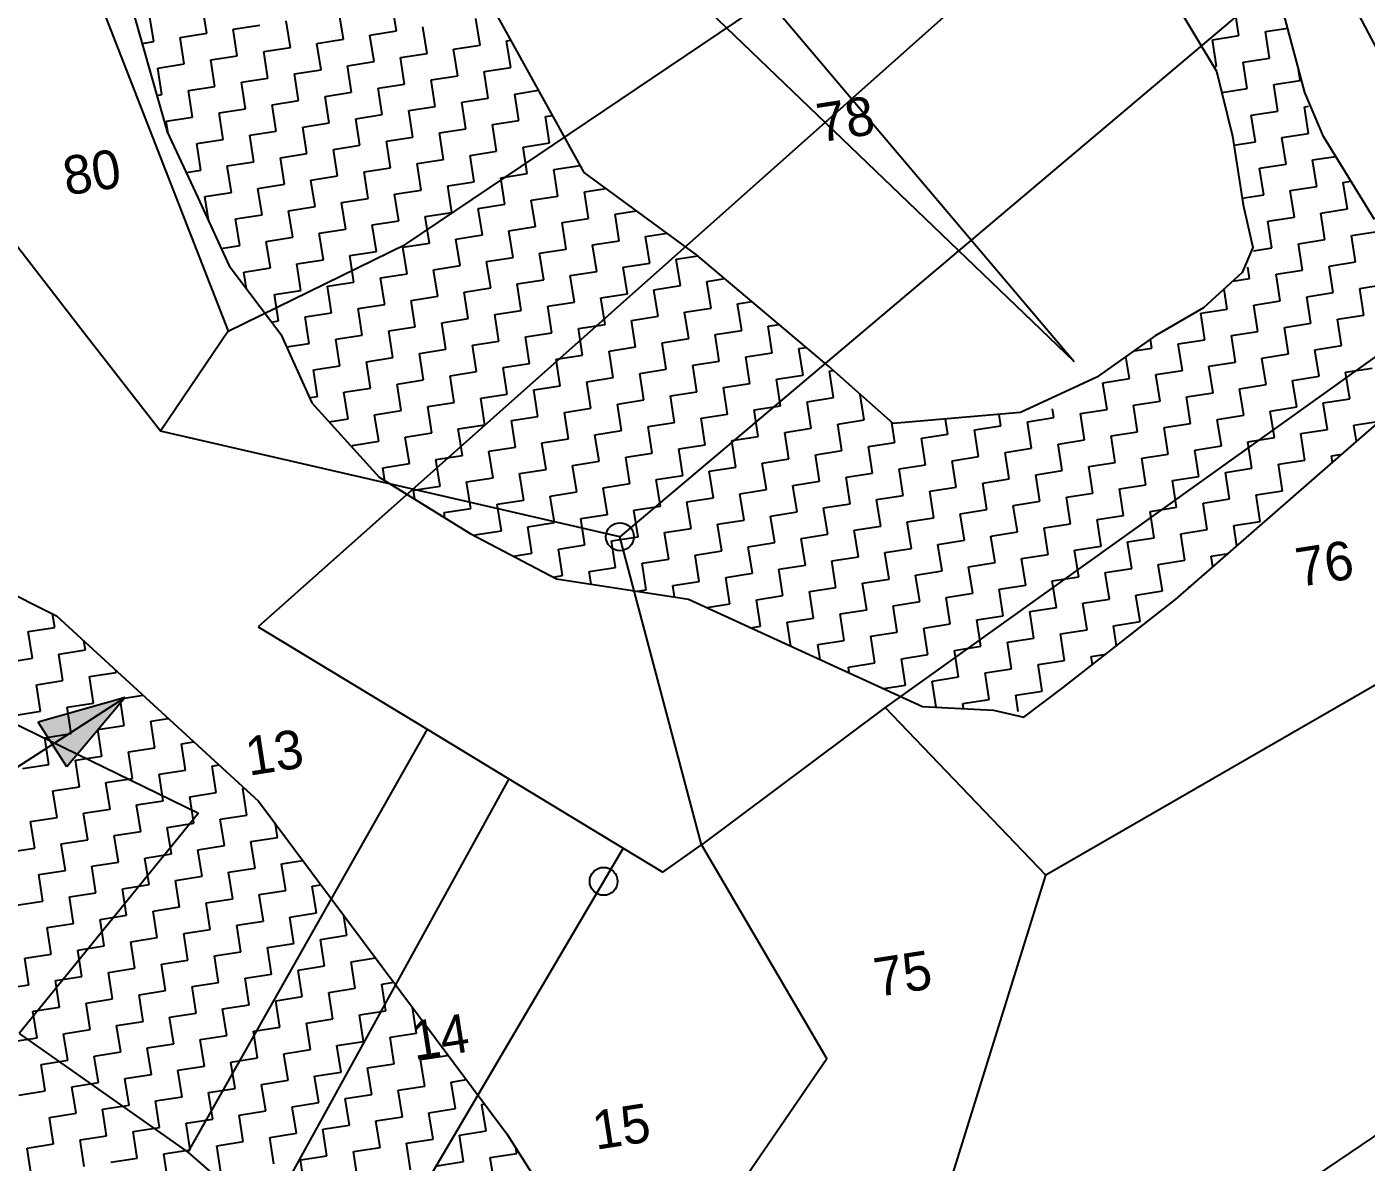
# Model space of a CAD drawing. Header units: metres. Extents: x 288492 to 290465, y 1999120 to 2001541.
# Drawn here: x 289043.3 to 289290.9, y 2000028.3 to 2000238.1 of the extents above; entities that cross this region are included whole.
import ezdxf
from ezdxf.enums import TextEntityAlignment as Align

# ---------------------------------------------------------------- set-up
doc = ezdxf.new("R2010")
doc.units = ezdxf.units.M
doc.header["$MEASUREMENT"] = 0
for name, color, linetype in [('POLY_HATCH', 12, 'Continuous'), ('POLY_PARCEL', 6, 'Continuous'), ('TEXT_PARCEL', 7, 'Continuous')]:
    doc.layers.add(name, color=color, linetype=linetype)
doc.styles.add('TEXT_MAP', font='KRDEV050.TTF')

# ---------------------------------------------------------------- blocks, each defined once
blk = doc.blocks.new('25')
h = blk.add_hatch(color=256)
h.paths.add_polyline_path([(289040.6, 2000080.95), (289043.31, 2000076.7), (289054.47, 2000089.83)])
h.paths.add_polyline_path([(289054.47, 2000089.83), (289037.88, 2000085.19), (289040.6, 2000080.95)])
for points in [[(289054.47, 2000089.83), (288970.88, 2000036.32)], [(289054.47, 2000089.83), (289037.88, 2000085.19)], [(289054.47, 2000089.83), (289043.31, 2000076.7)], [(289043.31, 2000076.7), (289037.88, 2000085.19)]]:
    blk.add_lwpolyline(points)
for centre in [(289148.9, 2000120.1), (289145.55, 2000054.47)]:
    blk.add_circle(centre, 2.66)
at = {"layer": 'POLY_HATCH', "linetype": 'Continuous'}
for p, q in [((289070.52, 2000216.31), (289069.75, 2000221.37)), ((289096.57, 2000215.09), (289095.8, 2000220.14)), ((289106.68, 2000216.62), (289105.91, 2000221.68)), ((289267.26, 2000215.11), (289266.5, 2000220.17)), ((289060.41, 2000214.78), (289059.64, 2000219.83)), ((289075.57, 2000217.08), (289080.63, 2000217.84)), ((289086.45, 2000213.55), (289085.69, 2000218.61)), ((289122.62, 2000213.87), (289121.85, 2000218.92)), ((289065.46, 2000215.54), (289070.52, 2000216.31)), ((289066.23, 2000210.49), (289065.46, 2000215.54)), ((289076.34, 2000212.02), (289075.57, 2000217.08)), ((289091.51, 2000214.32), (289096.57, 2000215.09)), ((289101.62, 2000215.86), (289106.68, 2000216.62)), ((289102.39, 2000210.8), (289101.62, 2000215.86)), ((289112.5, 2000212.33), (289111.74, 2000217.39)), ((289262.21, 2000214.35), (289267.26, 2000215.11)), ((289272.32, 2000215.88), (289276.56, 2000216.52)), ((289273.09, 2000210.82), (289272.32, 2000215.88)), ((289058.21, 2000214.44), (289060.41, 2000214.78)), ((289081.4, 2000212.79), (289086.45, 2000213.55)), ((289082.16, 2000207.73), (289081.4, 2000212.79)), ((289092.28, 2000209.26), (289091.51, 2000214.32)), ((289117.56, 2000213.1), (289122.62, 2000213.87)), ((289118.33, 2000208.04), (289117.56, 2000213.1)), ((289127.67, 2000214.63), (289128.49, 2000214.76)), ((289128.44, 2000209.58), (289127.67, 2000214.63)), ((289262.97, 2000209.29), (289262.21, 2000214.35)), ((289061.17, 2000209.72), (289066.23, 2000210.49)), ((289071.28, 2000211.25), (289076.34, 2000212.02)), ((289072.05, 2000206.2), (289071.28, 2000211.25)), ((289097.33, 2000210.03), (289102.39, 2000210.8)), ((289098.1, 2000204.98), (289097.33, 2000210.03)), ((289107.45, 2000211.57), (289112.5, 2000212.33)), ((289108.21, 2000206.51), (289107.45, 2000211.57)), ((289268.03, 2000210.06), (289273.09, 2000210.82)), ((289268.8, 2000205), (289268.03, 2000210.06)), ((289061.94, 2000204.66), (289061.17, 2000209.72)), ((289077.11, 2000206.96), (289082.16, 2000207.73)), ((289087.22, 2000208.5), (289092.28, 2000209.26)), ((289087.99, 2000203.44), (289087.22, 2000208.5)), ((289113.27, 2000207.28), (289118.33, 2000208.04)), ((289114.04, 2000202.22), (289113.27, 2000207.28)), ((289123.38, 2000208.81), (289128.44, 2000209.58)), ((289124.15, 2000203.75), (289123.38, 2000208.81)), ((289262.46, 2000209.21), (289262.97, 2000209.29)), ((289278.91, 2000206.53), (289278.53, 2000209.05)), ((289067, 2000205.43), (289072.05, 2000206.2)), ((289067.76, 2000200.37), (289067, 2000205.43)), ((289077.88, 2000201.91), (289077.11, 2000206.96)), ((289093.04, 2000204.21), (289098.1, 2000204.98)), ((289103.16, 2000205.74), (289108.21, 2000206.51)), ((289103.92, 2000200.69), (289103.16, 2000205.74)), ((289129.21, 2000204.52), (289133.73, 2000205.21)), ((289263.96, 2000204.27), (289268.8, 2000205)), ((289273.85, 2000205.77), (289278.91, 2000206.53)), ((289274.62, 2000200.71), (289273.85, 2000205.77)), ((289060.98, 2000204.52), (289061.94, 2000204.66)), ((289082.93, 2000202.67), (289087.99, 2000203.44)), ((289083.7, 2000197.62), (289082.93, 2000202.67)), ((289093.81, 2000199.15), (289093.04, 2000204.21)), ((289108.98, 2000201.45), (289114.04, 2000202.22)), ((289119.09, 2000202.99), (289124.15, 2000203.75)), ((289119.86, 2000197.93), (289119.09, 2000202.99)), ((289129.97, 2000199.46), (289129.21, 2000204.52)), ((289062.71, 2000199.61), (289067.76, 2000200.37)), ((289063.07, 2000197.23), (289062.71, 2000199.61)), ((289072.82, 2000201.14), (289077.88, 2000201.91)), ((289073.59, 2000196.08), (289072.82, 2000201.14)), ((289098.87, 2000199.92), (289103.92, 2000200.69)), ((289099.63, 2000194.86), (289098.87, 2000199.92)), ((289109.75, 2000196.4), (289108.98, 2000201.45)), ((289135.03, 2000200.23), (289136.36, 2000200.43)), ((289135.8, 2000195.17), (289135.03, 2000200.23)), ((289269.56, 2000199.94), (289274.62, 2000200.71)), ((289270.33, 2000194.89), (289269.56, 2000199.94)), ((289279.68, 2000201.48), (289280.49, 2000201.6)), ((289280.44, 2000196.42), (289279.68, 2000201.48)), ((289078.64, 2000196.85), (289083.7, 2000197.62)), ((289088.75, 2000198.39), (289093.81, 2000199.15)), ((289089.52, 2000193.33), (289088.75, 2000198.39)), ((289114.8, 2000197.16), (289119.86, 2000197.93)), ((289115.57, 2000192.11), (289114.8, 2000197.16)), ((289124.92, 2000198.7), (289129.97, 2000199.46)), ((289125.68, 2000193.64), (289124.92, 2000198.7)), ((289068.53, 2000195.32), (289073.59, 2000196.08)), ((289069.3, 2000190.26), (289068.53, 2000195.32)), ((289079.41, 2000191.8), (289078.64, 2000196.85)), ((289094.58, 2000194.1), (289099.63, 2000194.86)), ((289104.69, 2000195.63), (289109.75, 2000196.4)), ((289105.46, 2000190.57), (289104.69, 2000195.63)), ((289130.74, 2000194.41), (289135.8, 2000195.17)), ((289266.23, 2000194.27), (289270.33, 2000194.89)), ((289275.39, 2000195.65), (289280.44, 2000196.42)), ((289276.15, 2000190.6), (289275.39, 2000195.65)), ((289084.47, 2000192.56), (289089.52, 2000193.33)), ((289085.23, 2000187.51), (289084.47, 2000192.56)), ((289095.35, 2000189.04), (289094.58, 2000194.1)), ((289110.51, 2000191.34), (289115.57, 2000192.11)), ((289120.63, 2000192.87), (289125.68, 2000193.64)), ((289121.39, 2000187.82), (289120.63, 2000192.87)), ((289131.51, 2000189.35), (289130.74, 2000194.41)), ((289281.21, 2000191.37), (289285.61, 2000192.03)), ((289066.5, 2000189.84), (289069.3, 2000190.26)), ((289074.35, 2000191.03), (289079.41, 2000191.8)), ((289075.12, 2000185.97), (289074.35, 2000191.03)), ((289100.4, 2000189.81), (289105.46, 2000190.57)), ((289101.17, 2000184.75), (289100.4, 2000189.81)), ((289111.28, 2000186.28), (289110.51, 2000191.34)), ((289136.56, 2000190.12), (289141.6, 2000190.88)), ((289137.33, 2000185.06), (289136.56, 2000190.12)), ((289271.1, 2000189.83), (289276.15, 2000190.6)), ((289271.86, 2000184.78), (289271.1, 2000189.83)), ((289281.98, 2000186.31), (289281.21, 2000191.37)), ((289080.18, 2000186.74), (289085.23, 2000187.51)), ((289090.29, 2000188.27), (289095.35, 2000189.04)), ((289091.06, 2000183.22), (289090.29, 2000188.27)), ((289116.34, 2000187.05), (289121.39, 2000187.82)), ((289117.1, 2000181.99), (289116.34, 2000187.05)), ((289126.45, 2000188.58), (289131.51, 2000189.35)), ((289127.22, 2000183.53), (289126.45, 2000188.58)), ((289287.03, 2000187.08), (289288.5, 2000187.3)), ((289287.8, 2000182.02), (289287.03, 2000187.08)), ((289070.06, 2000185.2), (289075.12, 2000185.97)), ((289070.78, 2000180.48), (289070.06, 2000185.2)), ((289080.94, 2000181.68), (289080.18, 2000186.74)), ((289096.11, 2000183.98), (289101.17, 2000184.75)), ((289106.22, 2000185.52), (289111.28, 2000186.28)), ((289106.99, 2000180.46), (289106.22, 2000185.52)), ((289132.27, 2000184.29), (289137.33, 2000185.06)), ((289133.04, 2000179.24), (289132.27, 2000184.29)), ((289142.39, 2000185.83), (289146.5, 2000186.45)), ((289143.15, 2000180.77), (289142.39, 2000185.83)), ((289267.76, 2000184.15), (289271.86, 2000184.78)), ((289276.92, 2000185.54), (289281.98, 2000186.31)), ((289277.69, 2000180.49), (289276.92, 2000185.54)), ((289086, 2000182.45), (289091.06, 2000183.22)), ((289086.77, 2000177.39), (289086, 2000182.45)), ((289096.88, 2000178.93), (289096.11, 2000183.98)), ((289112.05, 2000181.23), (289117.1, 2000181.99)), ((289122.16, 2000182.76), (289127.22, 2000183.53)), ((289122.93, 2000177.7), (289122.16, 2000182.76)), ((289148.21, 2000181.54), (289152.33, 2000182.16)), ((289282.74, 2000181.25), (289287.8, 2000182.02)), ((289075.89, 2000180.92), (289080.94, 2000181.68)), ((289076.65, 2000175.86), (289075.89, 2000180.92)), ((289101.94, 2000179.69), (289106.99, 2000180.46)), ((289102.7, 2000174.64), (289101.94, 2000179.69)), ((289112.81, 2000176.17), (289112.05, 2000181.23)), ((289127.98, 2000178.47), (289133.04, 2000179.24)), ((289138.1, 2000180.01), (289143.15, 2000180.77)), ((289138.86, 2000174.95), (289138.1, 2000180.01)), ((289148.98, 2000176.48), (289148.21, 2000181.54)), ((289272.63, 2000179.72), (289277.69, 2000180.49)), ((289273.4, 2000174.66), (289272.63, 2000179.72)), ((289283.51, 2000176.2), (289282.74, 2000181.25)), ((289081.71, 2000176.63), (289086.77, 2000177.39)), ((289082.48, 2000171.57), (289081.71, 2000176.63)), ((289091.82, 2000178.16), (289096.88, 2000178.93)), ((289092.59, 2000173.1), (289091.82, 2000178.16)), ((289117.87, 2000176.94), (289122.93, 2000177.7)), ((289118.64, 2000171.88), (289117.87, 2000176.94)), ((289128.75, 2000173.41), (289127.98, 2000178.47)), ((289154.03, 2000177.25), (289158.15, 2000177.87)), ((289154.8, 2000172.19), (289154.03, 2000177.25)), ((289288.57, 2000176.96), (289293.5, 2000177.71)), ((289289.33, 2000171.91), (289288.57, 2000176.96)), ((289073.11, 2000175.32), (289076.65, 2000175.86)), ((289097.65, 2000173.87), (289102.7, 2000174.64)), ((289107.76, 2000175.4), (289112.81, 2000176.17)), ((289108.53, 2000170.35), (289107.76, 2000175.4)), ((289133.81, 2000174.18), (289138.86, 2000174.95)), ((289134.57, 2000169.13), (289133.81, 2000174.18)), ((289143.92, 2000175.72), (289148.98, 2000176.48)), ((289144.69, 2000170.66), (289143.92, 2000175.72)), ((289269.88, 2000174.13), (289273.4, 2000174.66)), ((289278.45, 2000175.43), (289283.51, 2000176.2)), ((289279.22, 2000170.37), (289278.45, 2000175.43)), ((289077.42, 2000170.8), (289082.48, 2000171.57)), ((289087.53, 2000172.34), (289092.59, 2000173.1)), ((289088.3, 2000167.28), (289087.53, 2000172.34)), ((289098.41, 2000168.81), (289097.65, 2000173.87)), ((289113.58, 2000171.11), (289118.64, 2000171.88)), ((289123.69, 2000172.65), (289128.75, 2000173.41)), ((289124.46, 2000167.59), (289123.69, 2000172.65)), ((289149.74, 2000171.43), (289154.8, 2000172.19)), ((289159.86, 2000172.96), (289163.95, 2000173.58)), ((289160.62, 2000167.9), (289159.86, 2000172.96)), ((289284.28, 2000171.14), (289289.33, 2000171.91)), ((289077.91, 2000167.6), (289077.42, 2000170.8)), ((289103.47, 2000169.58), (289108.53, 2000170.35)), ((289104.24, 2000164.52), (289103.47, 2000169.58)), ((289114.35, 2000166.06), (289113.58, 2000171.11)), ((289129.52, 2000168.36), (289134.57, 2000169.13)), ((289139.63, 2000169.89), (289144.69, 2000170.66)), ((289140.4, 2000164.84), (289139.63, 2000169.89)), ((289150.51, 2000166.37), (289149.74, 2000171.43)), ((289165.68, 2000168.67), (289169.1, 2000169.19)), ((289269.11, 2000168.84), (289268.78, 2000170.99)), ((289274.17, 2000169.61), (289279.22, 2000170.37)), ((289274.93, 2000164.55), (289274.17, 2000169.61)), ((289285.04, 2000166.08), (289284.28, 2000171.14)), ((289083.24, 2000166.51), (289088.3, 2000167.28)), ((289084.01, 2000161.46), (289083.24, 2000166.51)), ((289093.36, 2000168.05), (289098.41, 2000168.81)), ((289094.12, 2000162.99), (289093.36, 2000168.05)), ((289119.41, 2000166.82), (289124.46, 2000167.59)), ((289120.17, 2000161.77), (289119.41, 2000166.82)), ((289130.28, 2000163.3), (289129.52, 2000168.36)), ((289155.57, 2000167.14), (289160.62, 2000167.9)), ((289156.33, 2000162.08), (289155.57, 2000167.14)), ((289166.45, 2000163.61), (289165.68, 2000168.67)), ((289264.82, 2000163.02), (289264.24, 2000166.85)), ((289265.88, 2000168.35), (289269.11, 2000168.84)), ((289290.1, 2000166.85), (289295.16, 2000167.62)), ((289290.87, 2000161.79), (289290.1, 2000166.85)), ((289099.18, 2000163.76), (289104.24, 2000164.52)), ((289109.29, 2000165.29), (289114.35, 2000166.06)), ((289110.06, 2000160.23), (289109.29, 2000165.29)), ((289135.34, 2000164.07), (289140.4, 2000164.84)), ((289136.11, 2000159.01), (289135.34, 2000164.07)), ((289145.45, 2000165.6), (289150.51, 2000166.37)), ((289146.22, 2000160.55), (289145.45, 2000165.6)), ((289171.5, 2000164.38), (289174.25, 2000164.8)), ((289172.27, 2000159.32), (289171.5, 2000164.38)), ((289269.88, 2000163.78), (289274.93, 2000164.55)), ((289279.99, 2000165.32), (289285.04, 2000166.08)), ((289280.76, 2000160.26), (289279.99, 2000165.32)), ((289082.68, 2000161.25), (289084.01, 2000161.46)), ((289089.07, 2000162.22), (289094.12, 2000162.99)), ((289089.83, 2000157.17), (289089.07, 2000162.22)), ((289099.95, 2000158.7), (289099.18, 2000163.76)), ((289115.12, 2000161), (289120.17, 2000161.77)), ((289125.23, 2000162.54), (289130.28, 2000163.3)), ((289126, 2000157.48), (289125.23, 2000162.54)), ((289151.28, 2000161.31), (289156.33, 2000162.08)), ((289152.04, 2000156.26), (289151.28, 2000161.31)), ((289161.39, 2000162.85), (289166.45, 2000163.61)), ((289162.16, 2000157.79), (289161.39, 2000162.85)), ((289259.76, 2000162.25), (289264.82, 2000163.02)), ((289260.53, 2000157.19), (289259.76, 2000162.25)), ((289270.64, 2000158.73), (289269.88, 2000163.78)), ((289285.81, 2000161.03), (289290.87, 2000161.79)), ((289105, 2000159.47), (289110.06, 2000160.23)), ((289105.77, 2000154.41), (289105, 2000159.47)), ((289115.88, 2000155.95), (289115.12, 2000161)), ((289131.05, 2000158.25), (289136.11, 2000159.01)), ((289141.16, 2000159.78), (289146.22, 2000160.55)), ((289141.93, 2000154.72), (289141.16, 2000159.78)), ((289167.21, 2000158.56), (289172.27, 2000159.32)), ((289177.33, 2000160.09), (289179.41, 2000160.41)), ((289178.09, 2000155.03), (289177.33, 2000160.09)), ((289275.7, 2000159.49), (289280.76, 2000160.26)), ((289276.47, 2000154.44), (289275.7, 2000159.49)), ((289286.58, 2000155.97), (289285.81, 2000161.03)), ((289085.51, 2000156.51), (289089.83, 2000157.17)), ((289094.89, 2000157.93), (289099.95, 2000158.7)), ((289095.66, 2000152.88), (289094.89, 2000157.93)), ((289120.94, 2000156.71), (289126, 2000157.48)), ((289121.71, 2000151.66), (289120.94, 2000156.71)), ((289131.82, 2000153.19), (289131.05, 2000158.25)), ((289146.99, 2000155.49), (289152.04, 2000156.26)), ((289157.1, 2000157.02), (289162.16, 2000157.79)), ((289157.87, 2000151.97), (289157.1, 2000157.02)), ((289167.98, 2000153.5), (289167.21, 2000158.56)), ((289250.42, 2000155.66), (289250.16, 2000157.34)), ((289255.47, 2000156.43), (289260.53, 2000157.19)), ((289256.24, 2000151.37), (289255.47, 2000156.43)), ((289265.59, 2000157.96), (289270.64, 2000158.73)), ((289266.35, 2000152.9), (289265.59, 2000157.96)), ((289100.71, 2000153.64), (289105.77, 2000154.41)), ((289101.48, 2000148.59), (289100.71, 2000153.64)), ((289110.83, 2000155.18), (289115.88, 2000155.95)), ((289111.59, 2000150.12), (289110.83, 2000155.18)), ((289136.88, 2000153.96), (289141.93, 2000154.72)), ((289137.64, 2000148.9), (289136.88, 2000153.96)), ((289147.75, 2000150.43), (289146.99, 2000155.49)), ((289173.04, 2000154.27), (289178.09, 2000155.03)), ((289173.8, 2000149.21), (289173.04, 2000154.27)), ((289183.15, 2000155.8), (289184.56, 2000156.02)), ((289183.92, 2000150.75), (289183.15, 2000155.8)), ((289246.13, 2000149.84), (289245.49, 2000154.04)), ((289247.06, 2000155.15), (289250.42, 2000155.66)), ((289271.41, 2000153.67), (289276.47, 2000154.44)), ((289272.18, 2000148.61), (289271.41, 2000153.67)), ((289281.52, 2000155.2), (289286.58, 2000155.97)), ((289282.29, 2000150.15), (289281.52, 2000155.2)), ((289090.6, 2000152.11), (289095.66, 2000152.88)), ((289091.37, 2000147.05), (289090.6, 2000152.11)), ((289116.65, 2000150.89), (289121.71, 2000151.66)), ((289126.76, 2000152.42), (289131.82, 2000153.19)), ((289127.53, 2000147.37), (289126.76, 2000152.42)), ((289152.81, 2000151.2), (289157.87, 2000151.97)), ((289153.58, 2000146.14), (289152.81, 2000151.2)), ((289162.92, 2000152.73), (289167.98, 2000153.5)), ((289163.69, 2000147.68), (289162.92, 2000152.73)), ((289188.97, 2000151.51), (289189.67, 2000151.62)), ((289189.74, 2000146.46), (289188.97, 2000151.51)), ((289251.18, 2000150.6), (289256.24, 2000151.37)), ((289261.3, 2000152.14), (289266.35, 2000152.9)), ((289262.06, 2000147.08), (289261.3, 2000152.14)), ((289287.35, 2000150.91), (289292.4, 2000151.68)), ((289096.42, 2000147.82), (289101.48, 2000148.59)), ((289106.54, 2000149.35), (289111.59, 2000150.12)), ((289107.3, 2000144.3), (289106.54, 2000149.35)), ((289117.42, 2000145.83), (289116.65, 2000150.89)), ((289132.59, 2000148.13), (289137.64, 2000148.9)), ((289142.7, 2000149.67), (289147.75, 2000150.43)), ((289143.47, 2000144.61), (289142.7, 2000149.67)), ((289168.75, 2000148.44), (289173.8, 2000149.21)), ((289178.86, 2000149.98), (289183.92, 2000150.75)), ((289179.63, 2000144.92), (289178.86, 2000149.98)), ((289241.07, 2000149.07), (289246.13, 2000149.84)), ((289241.84, 2000144.01), (289241.07, 2000149.07)), ((289251.95, 2000145.55), (289251.18, 2000150.6)), ((289267.12, 2000147.85), (289272.18, 2000148.61)), ((289277.23, 2000149.38), (289282.29, 2000150.15)), ((289278, 2000144.32), (289277.23, 2000149.38)), ((289288.11, 2000145.86), (289287.35, 2000150.91)), ((289089.88, 2000146.83), (289091.37, 2000147.05)), ((289097.19, 2000142.76), (289096.42, 2000147.82)), ((289122.47, 2000146.6), (289127.53, 2000147.37)), ((289123.24, 2000141.54), (289122.47, 2000146.6)), ((289133.35, 2000143.08), (289132.59, 2000148.13)), ((289148.52, 2000145.38), (289153.58, 2000146.14)), ((289158.63, 2000146.91), (289163.69, 2000147.68)), ((289159.4, 2000141.85), (289158.63, 2000146.91)), ((289169.51, 2000143.39), (289168.75, 2000148.44)), ((289184.68, 2000145.69), (289189.74, 2000146.46)), ((289195.56, 2000142.17), (289194.83, 2000147.01)), ((289257.01, 2000146.31), (289262.06, 2000147.08)), ((289257.77, 2000141.26), (289257.01, 2000146.31)), ((289267.89, 2000142.79), (289267.12, 2000147.85)), ((289102.25, 2000143.53), (289107.3, 2000144.3)), ((289103.01, 2000138.48), (289102.25, 2000143.53)), ((289112.36, 2000145.07), (289117.42, 2000145.83)), ((289113.13, 2000140.01), (289112.36, 2000145.07)), ((289138.41, 2000143.84), (289143.47, 2000144.61)), ((289139.18, 2000138.79), (289138.41, 2000143.84)), ((289149.29, 2000140.32), (289148.52, 2000145.38)), ((289174.57, 2000144.16), (289179.63, 2000144.92)), ((289175.34, 2000139.1), (289174.57, 2000144.16)), ((289185.45, 2000140.63), (289184.68, 2000145.69)), ((289231.72, 2000142.48), (289231.47, 2000144.16)), ((289236.78, 2000143.25), (289241.84, 2000144.01)), ((289246.89, 2000144.78), (289251.95, 2000145.55)), ((289247.66, 2000139.72), (289246.89, 2000144.78)), ((289272.94, 2000143.56), (289278, 2000144.32)), ((289273.71, 2000138.5), (289272.94, 2000143.56)), ((289283.06, 2000145.09), (289288.11, 2000145.86)), ((289283.82, 2000140.03), (289283.06, 2000145.09)), ((289093.59, 2000142.22), (289097.19, 2000142.76)), ((289118.18, 2000140.78), (289123.24, 2000141.54)), ((289128.3, 2000142.31), (289133.35, 2000143.08)), ((289129.06, 2000137.25), (289128.3, 2000142.31)), ((289154.34, 2000141.09), (289159.4, 2000141.85)), ((289155.11, 2000136.03), (289154.34, 2000141.09)), ((289164.46, 2000142.62), (289169.51, 2000143.39)), ((289165.22, 2000137.56), (289164.46, 2000142.62)), ((289190.51, 2000141.4), (289195.56, 2000142.17)), ((289191.27, 2000136.34), (289190.51, 2000141.4)), ((289201.39, 2000137.88), (289200.81, 2000141.66)), ((289211.5, 2000139.41), (289211.06, 2000142.28)), ((289216.56, 2000140.18), (289221.61, 2000140.94)), ((289221.61, 2000140.94), (289221.28, 2000143.12)), ((289226.67, 2000141.71), (289231.72, 2000142.48)), ((289227.44, 2000136.65), (289226.67, 2000141.71)), ((289237.55, 2000138.19), (289236.78, 2000143.25)), ((289252.72, 2000140.49), (289257.77, 2000141.26)), ((289262.83, 2000142.02), (289267.89, 2000142.79)), ((289263.6, 2000136.97), (289262.83, 2000142.02)), ((289288.88, 2000140.8), (289293.81, 2000141.55)), ((289097.96, 2000137.71), (289103.01, 2000138.48)), ((289108.07, 2000139.24), (289113.13, 2000140.01)), ((289108.84, 2000134.19), (289108.07, 2000139.24)), ((289118.95, 2000135.72), (289118.18, 2000140.78)), ((289134.12, 2000138.02), (289139.18, 2000138.79)), ((289144.23, 2000139.55), (289149.29, 2000140.32)), ((289145, 2000134.5), (289144.23, 2000139.55)), ((289170.28, 2000138.33), (289175.34, 2000139.1)), ((289171.05, 2000133.28), (289170.28, 2000138.33)), ((289180.39, 2000139.87), (289185.45, 2000140.63)), ((289181.16, 2000134.81), (289180.39, 2000139.87)), ((289206.44, 2000138.64), (289211.5, 2000139.41)), ((289207.21, 2000133.59), (289206.44, 2000138.64)), ((289217.32, 2000135.12), (289216.56, 2000140.18)), ((289242.6, 2000138.96), (289247.66, 2000139.72)), ((289243.37, 2000133.9), (289242.6, 2000138.96)), ((289253.48, 2000135.43), (289252.72, 2000140.49)), ((289268.65, 2000137.73), (289273.71, 2000138.5)), ((289278.77, 2000139.27), (289283.82, 2000140.03)), ((289279.53, 2000134.21), (289278.77, 2000139.27)), ((289289.35, 2000137.69), (289288.88, 2000140.8)), ((289098.02, 2000137.27), (289097.96, 2000137.71)), ((289124.01, 2000136.49), (289129.06, 2000137.25)), ((289124.77, 2000131.43), (289124.01, 2000136.49)), ((289134.89, 2000132.96), (289134.12, 2000138.02)), ((289150.06, 2000135.26), (289155.11, 2000136.03)), ((289160.17, 2000136.8), (289165.22, 2000137.56)), ((289160.94, 2000131.74), (289160.17, 2000136.8)), ((289186.22, 2000135.58), (289191.27, 2000136.34)), ((289196.33, 2000137.11), (289201.39, 2000137.88)), ((289197.1, 2000132.05), (289196.33, 2000137.11)), ((289222.38, 2000135.89), (289227.44, 2000136.65)), ((289223.15, 2000130.83), (289222.38, 2000135.89)), ((289232.49, 2000137.42), (289237.55, 2000138.19)), ((289233.26, 2000132.37), (289232.49, 2000137.42)), ((289258.54, 2000136.2), (289263.6, 2000136.97)), ((289259.31, 2000131.14), (289258.54, 2000136.2)), ((289269.42, 2000132.68), (289268.65, 2000137.73)), ((289103.78, 2000133.42), (289108.84, 2000134.19)), ((289104.16, 2000130.95), (289103.78, 2000133.42)), ((289113.89, 2000134.95), (289118.95, 2000135.72)), ((289114.66, 2000129.9), (289113.89, 2000134.95)), ((289139.94, 2000133.73), (289145, 2000134.5)), ((289140.71, 2000128.67), (289139.94, 2000133.73)), ((289150.82, 2000130.21), (289150.06, 2000135.26)), ((289165.99, 2000132.51), (289171.05, 2000133.28)), ((289176.1, 2000134.04), (289181.16, 2000134.81)), ((289176.87, 2000128.99), (289176.1, 2000134.04)), ((289186.98, 2000130.52), (289186.22, 2000135.58)), ((289202.15, 2000132.82), (289207.21, 2000133.59)), ((289212.27, 2000134.35), (289217.32, 2000135.12)), ((289213.03, 2000129.3), (289212.27, 2000134.35)), ((289238.32, 2000133.13), (289243.37, 2000133.9)), ((289248.43, 2000134.67), (289253.48, 2000135.43)), ((289249.19, 2000129.61), (289248.43, 2000134.67)), ((289274.48, 2000133.44), (289279.53, 2000134.21)), ((289275.24, 2000128.39), (289274.48, 2000133.44)), ((289284.59, 2000134.98), (289286.57, 2000135.28)), ((289284.78, 2000133.73), (289284.59, 2000134.98)), ((289119.72, 2000130.66), (289124.77, 2000131.43)), ((289129.83, 2000132.2), (289134.89, 2000132.96)), ((289130.6, 2000127.14), (289129.83, 2000132.2)), ((289155.88, 2000130.97), (289160.94, 2000131.74)), ((289156.65, 2000125.92), (289155.88, 2000130.97)), ((289166.76, 2000127.45), (289165.99, 2000132.51)), ((289192.04, 2000131.29), (289197.1, 2000132.05)), ((289192.81, 2000126.23), (289192.04, 2000131.29)), ((289202.92, 2000127.76), (289202.15, 2000132.82)), ((289218.09, 2000130.06), (289223.15, 2000130.83)), ((289228.2, 2000131.6), (289233.26, 2000132.37)), ((289228.97, 2000126.54), (289228.2, 2000131.6)), ((289239.08, 2000128.08), (289238.32, 2000133.13)), ((289254.25, 2000130.38), (289259.31, 2000131.14)), ((289264.36, 2000131.91), (289269.42, 2000132.68)), ((289265.13, 2000126.85), (289264.36, 2000131.91)), ((289109.6, 2000129.13), (289114.66, 2000129.9)), ((289109.87, 2000127.39), (289109.6, 2000129.13)), ((289120.48, 2000125.61), (289119.72, 2000130.66)), ((289135.65, 2000127.91), (289140.71, 2000128.67)), ((289145.77, 2000129.44), (289150.82, 2000130.21)), ((289146.53, 2000124.38), (289145.77, 2000129.44)), ((289171.81, 2000128.22), (289176.87, 2000128.99)), ((289172.58, 2000123.16), (289171.81, 2000128.22)), ((289181.93, 2000129.75), (289186.98, 2000130.52)), ((289182.69, 2000124.7), (289181.93, 2000129.75)), ((289207.98, 2000128.53), (289213.03, 2000129.3)), ((289208.74, 2000123.47), (289207.98, 2000128.53)), ((289218.86, 2000125.01), (289218.09, 2000130.06)), ((289244.14, 2000128.84), (289249.19, 2000129.61)), ((289244.91, 2000123.79), (289244.14, 2000128.84)), ((289255.02, 2000125.32), (289254.25, 2000130.38)), ((289270.19, 2000127.62), (289275.24, 2000128.39)), ((289115.43, 2000124.84), (289120.48, 2000125.61)), ((289125.54, 2000126.37), (289130.6, 2000127.14)), ((289126.31, 2000121.32), (289125.54, 2000126.37)), ((289136.42, 2000122.85), (289135.65, 2000127.91)), ((289151.59, 2000125.15), (289156.65, 2000125.92)), ((289161.7, 2000126.69), (289166.76, 2000127.45)), ((289162.47, 2000121.63), (289161.7, 2000126.69)), ((289187.75, 2000125.46), (289192.81, 2000126.23)), ((289197.86, 2000127), (289202.92, 2000127.76)), ((289198.63, 2000121.94), (289197.86, 2000127)), ((289223.91, 2000125.78), (289228.97, 2000126.54)), ((289224.68, 2000120.72), (289223.91, 2000125.78)), ((289234.03, 2000127.31), (289239.08, 2000128.08)), ((289234.79, 2000122.25), (289234.03, 2000127.31)), ((289260.07, 2000126.09), (289265.13, 2000126.85)), ((289260.84, 2000121.03), (289260.07, 2000126.09)), ((289270.95, 2000122.56), (289270.19, 2000127.62)), ((289115.58, 2000123.82), (289115.43, 2000124.84)), ((289141.48, 2000123.62), (289146.53, 2000124.38)), ((289142.24, 2000118.56), (289141.48, 2000123.62)), ((289152.36, 2000120.1), (289151.59, 2000125.15)), ((289167.53, 2000122.4), (289172.58, 2000123.16)), ((289177.64, 2000123.93), (289182.69, 2000124.7)), ((289178.41, 2000118.87), (289177.64, 2000123.93)), ((289188.52, 2000120.41), (289187.75, 2000125.46)), ((289203.69, 2000122.71), (289208.74, 2000123.47)), ((289213.8, 2000124.24), (289218.86, 2000125.01)), ((289214.57, 2000119.18), (289213.8, 2000124.24)), ((289239.85, 2000123.02), (289244.91, 2000123.79)), ((289240.62, 2000117.96), (289239.85, 2000123.02)), ((289249.96, 2000124.55), (289255.02, 2000125.32)), ((289250.73, 2000119.5), (289249.96, 2000124.55)), ((289121.25, 2000120.55), (289126.31, 2000121.32)), ((289121.28, 2000120.35), (289121.25, 2000120.55)), ((289131.36, 2000122.08), (289136.42, 2000122.85)), ((289132.13, 2000117.03), (289131.36, 2000122.08)), ((289157.41, 2000120.86), (289162.47, 2000121.63)), ((289158.18, 2000115.81), (289157.41, 2000120.86)), ((289168.29, 2000117.34), (289167.53, 2000122.4)), ((289193.57, 2000121.17), (289198.63, 2000121.94)), ((289194.34, 2000116.12), (289193.57, 2000121.17)), ((289204.45, 2000117.65), (289203.69, 2000122.71)), ((289219.62, 2000119.95), (289224.68, 2000120.72)), ((289229.74, 2000121.49), (289234.79, 2000122.25)), ((289230.5, 2000116.43), (289229.74, 2000121.49)), ((289255.79, 2000120.26), (289260.84, 2000121.03)), ((289265.9, 2000121.8), (289270.95, 2000122.56)), ((289266.49, 2000117.88), (289265.9, 2000121.8)), ((289137.19, 2000117.79), (289142.24, 2000118.56)), ((289147.3, 2000119.33), (289152.36, 2000120.1)), ((289148.07, 2000114.27), (289147.3, 2000119.33)), ((289173.35, 2000118.11), (289178.41, 2000118.87)), ((289174.12, 2000113.05), (289173.35, 2000118.11)), ((289183.46, 2000119.64), (289188.52, 2000120.41)), ((289184.23, 2000114.58), (289183.46, 2000119.64)), ((289209.51, 2000118.42), (289214.57, 2000119.18)), ((289210.28, 2000113.36), (289209.51, 2000118.42)), ((289220.39, 2000114.9), (289219.62, 2000119.95)), ((289235.56, 2000117.2), (289240.62, 2000117.96)), ((289245.67, 2000118.73), (289250.73, 2000119.5)), ((289246.44, 2000113.67), (289245.67, 2000118.73)), ((289256.55, 2000115.21), (289255.79, 2000120.26)), ((289128.58, 2000116.49), (289132.13, 2000117.03)), ((289137.95, 2000112.74), (289137.19, 2000117.79)), ((289153.12, 2000115.04), (289158.18, 2000115.81)), ((289163.24, 2000116.57), (289168.29, 2000117.34)), ((289164, 2000111.52), (289163.24, 2000116.57)), ((289189.28, 2000115.35), (289194.34, 2000116.12)), ((289190.05, 2000110.29), (289189.28, 2000115.35)), ((289199.4, 2000116.88), (289204.45, 2000117.65)), ((289200.16, 2000111.83), (289199.4, 2000116.88)), ((289225.45, 2000115.66), (289230.5, 2000116.43)), ((289226.21, 2000110.61), (289225.45, 2000115.66)), ((289236.33, 2000112.14), (289235.56, 2000117.2)), ((289261.61, 2000115.97), (289264.86, 2000116.47)), ((289261.92, 2000113.92), (289261.61, 2000115.97)), ((289143.01, 2000113.5), (289148.07, 2000114.27)), ((289143.37, 2000111.11), (289143.01, 2000113.5)), ((289153.89, 2000109.98), (289153.12, 2000115.04)), ((289169.06, 2000112.28), (289174.12, 2000113.05)), ((289179.17, 2000113.82), (289184.23, 2000114.58)), ((289179.94, 2000108.76), (289179.17, 2000113.82)), ((289205.22, 2000112.59), (289210.28, 2000113.36)), ((289215.33, 2000114.13), (289220.39, 2000114.9)), ((289216.1, 2000109.07), (289215.33, 2000114.13)), ((289241.38, 2000112.91), (289246.44, 2000113.67)), ((289242.15, 2000107.85), (289241.38, 2000112.91)), ((289251.5, 2000114.44), (289256.55, 2000115.21)), ((289252.26, 2000109.38), (289251.5, 2000114.44)), ((289136.18, 2000112.47), (289137.95, 2000112.74)), ((289158.95, 2000110.75), (289164, 2000111.52)), ((289159.27, 2000108.59), (289158.95, 2000110.75)), ((289169.83, 2000107.23), (289169.06, 2000112.28)), ((289185, 2000109.53), (289190.05, 2000110.29)), ((289195.11, 2000111.06), (289200.16, 2000111.83)), ((289195.88, 2000106), (289195.11, 2000111.06)), ((289205.99, 2000107.54), (289205.22, 2000112.59)), ((289221.16, 2000109.84), (289226.21, 2000110.61)), ((289231.27, 2000111.37), (289236.33, 2000112.14)), ((289232.04, 2000106.32), (289231.27, 2000111.37)), ((289152.14, 2000109.72), (289153.89, 2000109.98)), ((289174.88, 2000107.99), (289179.94, 2000108.76)), ((289175.65, 2000102.94), (289174.88, 2000107.99)), ((289185.76, 2000104.47), (289185, 2000109.53)), ((289211.04, 2000108.31), (289216.1, 2000109.07)), ((289211.81, 2000103.25), (289211.04, 2000108.31)), ((289221.92, 2000104.78), (289221.16, 2000109.84)), ((289237.09, 2000107.08), (289242.15, 2000107.85)), ((289247.21, 2000108.62), (289252.26, 2000109.38)), ((289247.97, 2000103.56), (289247.21, 2000108.62)), ((289257.32, 2000110.15), (289257.63, 2000110.2)), ((289257.35, 2000109.95), (289257.32, 2000110.15)), ((289041.12, 2000103.22), (289040.72, 2000105.84)), ((289165.41, 2000106.56), (289169.83, 2000107.23)), ((289190.82, 2000105.24), (289195.88, 2000106)), ((289191.59, 2000100.18), (289190.82, 2000105.24)), ((289200.93, 2000106.77), (289205.99, 2000107.54)), ((289201.7, 2000101.72), (289200.93, 2000106.77)), ((289226.98, 2000105.55), (289232.04, 2000106.32)), ((289227.75, 2000100.49), (289226.98, 2000105.55)), ((289237.86, 2000102.03), (289237.09, 2000107.08)), ((289036.06, 2000102.46), (289041.12, 2000103.22)), ((289173.82, 2000102.66), (289175.65, 2000102.94)), ((289180.71, 2000103.7), (289185.76, 2000104.47)), ((289181.4, 2000099.15), (289180.71, 2000103.7)), ((289206.75, 2000102.48), (289211.81, 2000103.25)), ((289216.87, 2000104.02), (289221.92, 2000104.78)), ((289217.63, 2000098.96), (289216.87, 2000104.02)), ((289242.92, 2000102.79), (289247.97, 2000103.56)), ((289243.49, 2000098.98), (289242.92, 2000102.79)), ((289036.83, 2000097.4), (289036.06, 2000102.46)), ((289046.94, 2000098.93), (289046.68, 2000100.63)), ((289186.53, 2000099.41), (289191.59, 2000100.18)), ((289196.64, 2000100.95), (289201.7, 2000101.72)), ((289197.41, 2000095.89), (289196.64, 2000100.95)), ((289207.52, 2000097.43), (289206.75, 2000102.48)), ((289222.69, 2000099.73), (289227.75, 2000100.49)), ((289232.8, 2000101.26), (289237.86, 2000102.03)), ((289233.57, 2000096.2), (289232.8, 2000101.26)), ((289041.88, 2000098.17), (289046.94, 2000098.93)), ((289042.65, 2000093.11), (289041.88, 2000098.17)), ((289186.96, 2000096.57), (289186.53, 2000099.41)), ((289212.58, 2000098.19), (289217.63, 2000098.96)), ((289213.34, 2000093.14), (289212.58, 2000098.19)), ((289223.46, 2000094.67), (289222.69, 2000099.73)), ((289031.77, 2000096.63), (289036.83, 2000097.4)), ((289052.76, 2000094.64), (289052.7, 2000095.06)), ((289192.35, 2000095.12), (289197.41, 2000095.89)), ((289192.52, 2000093.99), (289192.35, 2000095.12)), ((289202.47, 2000096.66), (289207.52, 2000097.43)), ((289203.23, 2000091.6), (289202.47, 2000096.66)), ((289228.51, 2000095.44), (289233.57, 2000096.2)), ((289229.28, 2000090.38), (289228.51, 2000095.44)), ((289238.63, 2000096.97), (289241.45, 2000097.4)), ((289238.87, 2000095.39), (289238.63, 2000096.97)), ((289037.59, 2000092.34), (289042.65, 2000093.11)), ((289047.71, 2000093.88), (289052.76, 2000094.64)), ((289048.47, 2000088.82), (289047.71, 2000093.88)), ((289208.29, 2000092.37), (289213.34, 2000093.14)), ((289218.4, 2000093.9), (289223.46, 2000094.67)), ((289219.17, 2000088.85), (289218.4, 2000093.9)), ((289038.36, 2000087.29), (289037.59, 2000092.34)), ((289053.53, 2000089.59), (289057.89, 2000090.25)), ((289199.04, 2000090.97), (289203.23, 2000091.6)), ((289209.04, 2000087.4), (289208.29, 2000092.37)), ((289224.22, 2000089.61), (289229.28, 2000090.38)), ((289033.3, 2000086.52), (289038.36, 2000087.29)), ((289043.42, 2000088.05), (289048.47, 2000088.82)), ((289044.18, 2000083), (289043.42, 2000088.05)), ((289054.3, 2000084.53), (289053.53, 2000089.59)), ((289214.11, 2000088.08), (289219.17, 2000088.85)), ((289214.26, 2000087.11), (289214.11, 2000088.08)), ((289224.69, 2000086.54), (289224.22, 2000089.61)), ((289059.35, 2000085.3), (289062.69, 2000085.81)), ((289060.12, 2000080.24), (289059.35, 2000085.3)), ((289039.13, 2000082.23), (289044.18, 2000083)), ((289039.89, 2000077.17), (289039.13, 2000082.23)), ((289049.24, 2000083.76), (289054.3, 2000084.53)), ((289050.01, 2000078.71), (289049.24, 2000083.76)), ((289055.06, 2000079.48), (289060.12, 2000080.24)), ((289065.18, 2000081.01), (289067.5, 2000081.36)), ((289065.94, 2000075.95), (289065.18, 2000081.01)), ((289034.84, 2000076.41), (289039.89, 2000077.17)), ((289044.95, 2000077.94), (289050.01, 2000078.71)), ((289045.72, 2000072.89), (289044.95, 2000077.94)), ((289055.83, 2000074.42), (289055.06, 2000079.48)), ((289060.89, 2000075.19), (289065.94, 2000075.95)), ((289061.65, 2000070.13), (289060.89, 2000075.19)), ((289071, 2000076.72), (289072.3, 2000076.92)), ((289071.77, 2000071.66), (289071, 2000076.72)), ((289040.66, 2000072.12), (289045.72, 2000072.89)), ((289041.43, 2000067.06), (289040.66, 2000072.12)), ((289050.77, 2000073.65), (289055.83, 2000074.42)), ((289051.54, 2000068.6), (289050.77, 2000073.65)), ((289076.82, 2000072.43), (289077.1, 2000072.47)), ((289077.59, 2000067.37), (289076.82, 2000072.43)), ((289056.6, 2000069.36), (289061.65, 2000070.13)), ((289066.71, 2000070.9), (289071.77, 2000071.66)), ((289067.48, 2000065.84), (289066.71, 2000070.9)), ((289036.37, 2000066.29), (289041.43, 2000067.06)), ((289046.48, 2000067.83), (289051.54, 2000068.6)), ((289047.25, 2000062.77), (289046.48, 2000067.83)), ((289057.36, 2000064.31), (289056.6, 2000069.36)), ((289072.53, 2000066.61), (289077.59, 2000067.37)), ((289037.14, 2000061.24), (289036.37, 2000066.29)), ((289052.31, 2000063.54), (289057.36, 2000064.31)), ((289062.42, 2000065.07), (289067.48, 2000065.84)), ((289063.19, 2000060.02), (289062.42, 2000065.07)), ((289073.3, 2000061.55), (289072.53, 2000066.61)), ((289083.41, 2000063.08), (289083.03, 2000065.62)), ((289042.19, 2000062.01), (289047.25, 2000062.77)), ((289042.96, 2000056.95), (289042.19, 2000062.01)), ((289053.07, 2000058.48), (289052.31, 2000063.54)), ((289078.36, 2000062.32), (289083.41, 2000063.08)), ((289079.12, 2000057.26), (289078.36, 2000062.32)), ((289032.08, 2000060.47), (289037.14, 2000061.24)), ((289058.13, 2000059.25), (289063.19, 2000060.02)), ((289058.9, 2000054.19), (289058.13, 2000059.25)), ((289068.24, 2000060.78), (289073.3, 2000061.55)), ((289069.01, 2000055.73), (289068.24, 2000060.78)), ((289037.9, 2000056.18), (289042.96, 2000056.95)), ((289048.02, 2000057.72), (289053.07, 2000058.48)), ((289048.78, 2000052.66), (289048.02, 2000057.72)), ((289074.07, 2000056.49), (289079.12, 2000057.26)), ((289084.18, 2000058.03), (289088.21, 2000058.64)), ((289084.95, 2000052.97), (289084.18, 2000058.03)), ((289038.67, 2000051.13), (289037.9, 2000056.18)), ((289053.84, 2000053.43), (289058.9, 2000054.19)), ((289063.95, 2000054.96), (289069.01, 2000055.73)), ((289064.72, 2000049.9), (289063.95, 2000054.96)), ((289074.83, 2000051.44), (289074.07, 2000056.49)), ((289043.73, 2000051.89), (289048.78, 2000052.66)), ((289044.49, 2000046.84), (289043.73, 2000051.89)), ((289054.61, 2000048.37), (289053.84, 2000053.43)), ((289079.89, 2000052.2), (289084.95, 2000052.97)), ((289080.66, 2000047.15), (289079.89, 2000052.2)), ((289090, 2000053.74), (289091.66, 2000053.99)), ((289090.77, 2000048.68), (289090, 2000053.74)), ((289033.61, 2000050.36), (289038.67, 2000051.13)), ((289059.66, 2000049.14), (289064.72, 2000049.9)), ((289060.43, 2000044.08), (289059.66, 2000049.14)), ((289069.78, 2000050.67), (289074.83, 2000051.44)), ((289070.54, 2000045.61), (289069.78, 2000050.67)), ((289039.44, 2000046.07), (289044.49, 2000046.84)), ((289049.55, 2000047.6), (289054.61, 2000048.37)), ((289050.32, 2000042.55), (289049.55, 2000047.6)), ((289075.6, 2000046.38), (289080.66, 2000047.15)), ((289085.71, 2000047.91), (289090.77, 2000048.68)), ((289086.48, 2000042.86), (289085.71, 2000047.91)), ((289096.59, 2000044.39), (289096.03, 2000048.11)), ((289040.2, 2000041.01), (289039.44, 2000046.07)), ((289055.37, 2000043.31), (289060.43, 2000044.08)), ((289065.49, 2000044.85), (289070.54, 2000045.61)), ((289066.25, 2000039.79), (289065.49, 2000044.85)), ((289076.37, 2000041.32), (289075.6, 2000046.38)), ((289091.54, 2000043.63), (289096.59, 2000044.39)), ((289045.26, 2000041.78), (289050.32, 2000042.55)), ((289046.03, 2000036.72), (289045.26, 2000041.78)), ((289056.14, 2000038.26), (289055.37, 2000043.31)), ((289071.31, 2000040.56), (289076.37, 2000041.32)), ((289081.42, 2000042.09), (289086.48, 2000042.86)), ((289082.19, 2000037.04), (289081.42, 2000042.09)), ((289092.3, 2000038.57), (289091.54, 2000043.63)), ((289035.15, 2000040.25), (289040.2, 2000041.01)), ((289035.92, 2000035.19), (289035.15, 2000040.25)), ((289061.2, 2000039.02), (289066.25, 2000039.79)), ((289061.96, 2000033.97), (289061.2, 2000039.02)), ((289072.08, 2000035.5), (289071.31, 2000040.56)), ((289097.36, 2000039.34), (289102.02, 2000040.04)), ((289098.13, 2000034.28), (289097.36, 2000039.34)), ((289040.97, 2000035.96), (289046.03, 2000036.72)), ((289051.08, 2000037.49), (289056.14, 2000038.26)), ((289051.85, 2000032.43), (289051.08, 2000037.49)), ((289077.13, 2000036.27), (289082.19, 2000037.04)), ((289077.9, 2000031.21), (289077.13, 2000036.27)), ((289087.25, 2000037.8), (289092.3, 2000038.57)), ((289088.01, 2000032.75), (289087.25, 2000037.8)), ((289030.86, 2000034.42), (289035.92, 2000035.19)), ((289041.74, 2000030.9), (289040.97, 2000035.96)), ((289056.91, 2000033.2), (289061.96, 2000033.97)), ((289067.02, 2000034.73), (289072.08, 2000035.5)), ((289067.79, 2000029.68), (289067.02, 2000034.73)), ((289093.07, 2000033.51), (289098.13, 2000034.28)), ((289103.18, 2000035.05), (289105.47, 2000035.39)), ((289103.95, 2000029.99), (289103.18, 2000035.05)), ((289046.8, 2000031.67), (289051.85, 2000032.43)), ((289047.56, 2000026.61), (289046.8, 2000031.67)), ((289057.67, 2000028.14), (289056.91, 2000033.2)), ((289072.84, 2000030.44), (289077.9, 2000031.21)), ((289082.96, 2000031.98), (289088.01, 2000032.75)), ((289083.72, 2000026.92), (289082.96, 2000031.98)), ((289093.84, 2000028.46), (289093.07, 2000033.51)), ((289036.68, 2000030.13), (289041.74, 2000030.9)), ((289037.45, 2000025.08), (289036.68, 2000030.13)), ((289062.73, 2000028.91), (289067.79, 2000029.68)), ((289063.5, 2000023.85), (289062.73, 2000028.91)), ((289073.61, 2000025.39), (289072.84, 2000030.44)), ((289098.89, 2000029.22), (289103.95, 2000029.99)), ((289099.66, 2000024.17), (289098.89, 2000029.22)), ((289109.77, 2000025.7), (289109.03, 2000030.6)), ((289042.51, 2000025.84), (289047.56, 2000026.61)), ((289052.62, 2000027.38), (289057.67, 2000028.14)), ((289053.39, 2000022.32), (289052.62, 2000027.38)), ((289078.67, 2000026.16), (289083.72, 2000026.92)), ((289079.43, 2000021.1), (289078.67, 2000026.16)), ((289088.78, 2000027.69), (289093.84, 2000028.46)), ((289089.55, 2000022.63), (289088.78, 2000027.69)), ((289032.39, 2000024.31), (289037.45, 2000025.08)), ((289043.27, 2000020.79), (289042.51, 2000025.84)), ((289058.44, 2000023.09), (289063.5, 2000023.85)), ((289068.55, 2000024.62), (289073.61, 2000025.39)), ((289069.32, 2000019.57), (289068.55, 2000024.62)), ((289094.6, 2000023.4), (289099.66, 2000024.17)), ((289104.72, 2000024.93), (289109.77, 2000025.7)), ((289105.48, 2000019.88), (289104.72, 2000024.93)), ((289048.33, 2000021.55), (289053.39, 2000022.32)), ((289049.1, 2000016.5), (289048.33, 2000021.55)), ((289059.21, 2000018.03), (289058.44, 2000023.09)), ((289074.38, 2000020.33), (289079.43, 2000021.1)), ((289084.49, 2000021.87), (289089.55, 2000022.63)), ((289085.26, 2000016.81), (289084.49, 2000021.87)), ((289095.37, 2000018.34), (289094.6, 2000023.4)), ((289110.54, 2000020.64), (289115.6, 2000021.41)), ((289115.6, 2000021.41), (289115.53, 2000021.84)), ((289038.22, 2000020.02), (289043.27, 2000020.79)), ((289038.98, 2000014.96), (289038.22, 2000020.02)), ((289064.27, 2000018.8), (289069.32, 2000019.57)), ((289065.03, 2000013.74), (289064.27, 2000018.8)), ((289075.14, 2000015.28), (289074.38, 2000020.33)), ((289090.31, 2000017.58), (289095.37, 2000018.34)), ((289100.43, 2000019.11), (289105.48, 2000019.88)), ((289101.19, 2000014.05), (289100.43, 2000019.11)), ((289111.31, 2000015.59), (289110.54, 2000020.64)), ((289044.04, 2000015.73), (289049.1, 2000016.5)), ((289054.15, 2000017.26), (289059.21, 2000018.03)), ((289054.92, 2000012.21), (289054.15, 2000017.26)), ((289080.2, 2000016.04), (289085.26, 2000016.81)), ((289080.97, 2000010.99), (289080.2, 2000016.04)), ((289091.08, 2000012.52), (289090.31, 2000017.58)), ((289116.36, 2000016.35), (289119.27, 2000016.8)), ((289117.13, 2000011.3), (289116.36, 2000016.35)), ((289033.93, 2000014.2), (289038.98, 2000014.96)), ((289044.81, 2000010.67), (289044.04, 2000015.73)), ((289059.98, 2000012.97), (289065.03, 2000013.74)), ((289070.09, 2000014.51), (289075.14, 2000015.28)), ((289070.86, 2000009.45), (289070.09, 2000014.51)), ((289096.14, 2000013.29), (289101.19, 2000014.05)), ((289096.9, 2000008.23), (289096.14, 2000013.29)), ((289106.25, 2000014.82), (289111.31, 2000015.59)), ((289107.02, 2000009.76), (289106.25, 2000014.82)), ((289049.86, 2000011.44), (289054.92, 2000012.21)), ((289050.63, 2000006.38), (289049.86, 2000011.44)), ((289060.74, 2000007.92), (289059.98, 2000012.97)), ((289075.91, 2000010.22), (289080.97, 2000010.99)), ((289086.02, 2000011.75), (289091.08, 2000012.52)), ((289086.79, 2000006.7), (289086.02, 2000011.75)), ((289112.07, 2000010.53), (289117.13, 2000011.3)), ((289122.19, 2000012.06), (289122.73, 2000012.15)), ((289122.95, 2000007.01), (289122.19, 2000012.06)), ((289039.75, 2000009.91), (289044.81, 2000010.67)), ((289040.52, 2000004.85), (289039.75, 2000009.91)), ((289065.8, 2000008.69), (289070.86, 2000009.45)), ((289066.57, 2000003.63), (289065.8, 2000008.69)), ((289076.68, 2000005.16), (289075.91, 2000010.22)), ((289091.85, 2000007.46), (289096.9, 2000008.23)), ((289101.96, 2000009), (289107.02, 2000009.76)), ((289102.73, 2000003.94), (289101.96, 2000009)), ((289112.84, 2000005.47), (289112.07, 2000010.53)), ((289045.57, 2000005.62), (289050.63, 2000006.38)), ((289046.34, 2000000.56), (289045.57, 2000005.62)), ((289055.69, 2000007.15), (289060.74, 2000007.92)), ((289056.45, 2000002.1), (289055.69, 2000007.15)), ((289081.73, 2000005.93), (289086.79, 2000006.7)), ((289082.5, 2000000.87), (289081.73, 2000005.93)), ((289092.61, 2000002.41), (289091.85, 2000007.46)), ((289117.9, 2000006.24), (289122.95, 2000007.01)), ((289118.66, 2000001.19), (289117.9, 2000006.24)), ((289035.46, 2000004.08), (289040.52, 2000004.85)), ((289036.23, 1999999.03), (289035.46, 2000004.08)), ((289061.51, 2000002.86), (289066.57, 2000003.63)), ((289071.62, 2000004.4), (289076.68, 2000005.16)), ((289072.39, 1999999.34), (289071.62, 2000004.4)), ((289097.67, 2000003.17), (289102.73, 2000003.94)), ((289098.44, 1999998.12), (289097.67, 2000003.17)), ((289107.78, 2000004.71), (289112.84, 2000005.47)), ((289108.55, 1999999.65), (289107.78, 2000004.71)), ((289128.78, 2000002.72), (289128.61, 2000003.8)), ((289051.4, 2000001.33), (289056.45, 2000002.1)), ((289062.28, 1999997.81), (289061.51, 2000002.86)), ((289087.56, 2000001.64), (289092.61, 2000002.41)), ((289088.33, 1999996.58), (289087.56, 2000001.64)), ((289113.61, 2000000.42), (289118.66, 2000001.19)), ((289123.72, 2000001.95), (289128.78, 2000002.72)), ((289124.49, 1999996.9), (289123.72, 2000001.95))]:
    blk.add_line(p, q, dxfattribs=at)
at = {"layer": 'POLY_HATCH'}
for p, q in [((289142.36, 2000189.5), (289125.37, 2000220.43)), ((289254.73, 2000222.18), (289262.97, 2000208.35)), ((289056.79, 2000219.52), (289062.92, 2000197.56)), ((289279.8, 2000204.21), (289275.85, 2000219.24)), ((289262.97, 2000208.35), (289265.97, 2000195.97)), ((289283.31, 2000195.8), (289279.8, 2000204.21)), ((289062.92, 2000197.56), (289068.73, 2000185.04)), ((289265.97, 2000195.97), (289267.95, 2000182.87)), ((289292.98, 2000179.96), (289283.31, 2000195.8)), ((289163.74, 2000173.76), (289142.36, 2000189.5)), ((289068.73, 2000185.04), (289074.62, 2000171.97)), ((289267.95, 2000182.87), (289269.74, 2000174.76)), ((289269.74, 2000174.76), (289267.67, 2000169.98)), ((289074.62, 2000171.97), (289084.42, 2000158.94)), ((289188.76, 2000152.43), (289163.74, 2000173.76)), ((289267.67, 2000169.98), (289260.31, 2000163.28)), ((289260.31, 2000163.28), (289251.06, 2000157.97)), ((289084.42, 2000158.94), (289090.31, 2000145.87)), ((289251.06, 2000157.97), (289239.95, 2000150.14)), ((289201.05, 2000141.45), (289188.76, 2000152.43)), ((289239.95, 2000150.14), (289225.32, 2000143.46)), ((289090.31, 2000145.87), (289103.09, 2000131.62)), ((289225.32, 2000143.46), (289201.05, 2000141.45)), ((289288.35, 2000136.82), (289297.73, 2000144.95)), ((288968.25, 2000142.39), (289041.45, 2000105.47)), ((289254.77, 2000107.72), (289288.35, 2000136.82)), ((289103.09, 2000131.62), (289120.37, 2000120.84)), ((289120.37, 2000120.84), (289136.77, 2000112.16)), ((289136.77, 2000112.16), (289161.96, 2000108.16)), ((289161.96, 2000108.16), (289206.43, 2000087.54)), ((289233.27, 2000091.06), (289254.77, 2000107.72)), ((289041.45, 2000105.47), (289079.8, 2000069.97)), ((289225.74, 2000085.45), (289233.27, 2000091.06)), ((289206.43, 2000087.54), (289219.95, 2000086.8)), ((289219.95, 2000086.8), (289225.74, 2000085.45)), ((289079.8, 2000069.97), (289126.94, 2000006.47)), ((289126.94, 2000006.47), (289150.55, 1999968.73))]:
    blk.add_line(p, q, dxfattribs=at)
at = {"layer": 'POLY_PARCEL'}
for p, q in [((289303.77, 2000300.76), (289079.9, 2000103.24)), ((289235.61, 2000153.18), (289116.48, 2000268.34)), ((289044.16, 2000237.99), (289074.41, 2000159.53)), ((289273.57, 2000224.52), (289148.9, 2000120.1)), ((289287.65, 2000223.75), (289315.61, 2000169.85)), ((289108.29, 2000176.01), (289177.54, 2000222.23)), ((289177.54, 2000222.23), (289235.61, 2000153.18)), ((289046.97, 2000159.29), (289016.53, 2000198.87)), ((289074.41, 2000159.53), (289108.29, 2000176.01)), ((289315.61, 2000169.85), (289199.36, 2000087.36)), ((289061.44, 2000140.56), (289046.97, 2000159.29)), ((289074.41, 2000159.53), (289061.44, 2000140.56)), ((289148.9, 2000120.1), (289061.44, 2000140.56)), ((289164.21, 2000061.37), (289148.9, 2000120.1)), ((289342.96, 2000119.93), (289229.82, 2000055.35)), ((288970.23, 2000115.97), (289068.41, 2000067.77)), ((289079.9, 2000103.24), (289112.05, 2000083.58)), ((289199.36, 2000087.36), (289164.21, 2000061.37)), ((289229.82, 2000055.35), (289199.36, 2000087.36)), ((289112.05, 2000083.58), (289066.11, 2000003.19)), ((289112.05, 2000083.58), (289127.55, 2000074.1)), ((289127.55, 2000074.1), (289080.95, 1999990.17)), ((289127.55, 2000074.1), (289149.31, 2000060.8)), ((289068.41, 2000067.77), (289034.03, 2000025.93)), ((289149.31, 2000060.8), (289098.32, 1999974.93)), ((289149.31, 2000060.8), (289156.85, 2000056.19)), ((289156.85, 2000056.19), (289164.21, 2000061.37)), ((289164.21, 2000061.37), (289187.98, 2000020.51)), ((289208.98, 1999989.39), (289229.82, 2000055.35)), ((289350.93, 2000044.69), (289243.2, 1999972.53)), ((289034.03, 2000025.93), (289066.11, 2000003.19)), ((289187.98, 2000020.51), (289141.21, 1999952.95)), ((289066.11, 2000003.19), (289080.95, 1999990.17))]:
    blk.add_line(p, q, dxfattribs=at)
at = {"layer": 'TEXT_PARCEL', "style": 'TEXT_MAP'}
for s, p in [('78', (289192.18, 2000199.53)), ('80', (289048.51, 2000189.97)), ('76', (289283.17, 2000114.5)), ('13', (289082.87, 2000079.3)), ('75', (289202.49, 2000036.65)), ('14', (289114.22, 2000025.01)), ('15', (289148.72, 2000007.73))]:
    blk.add_text(s, height=7.365, rotation=8.6241, dxfattribs=at).set_placement(p, align=Align.MIDDLE)

msp = doc.modelspace()

# ---------------------------------------------------------------- block references
at = {"xscale": 0.9698261639439751, "yscale": 0.9698261639439751, "zscale": 0.9698261639439751, "rotation": 0.222768048152709}
msp.add_blockref('25', (16272.72, 59299.43), dxfattribs=at)

doc.saveas('drawing.dxf')
